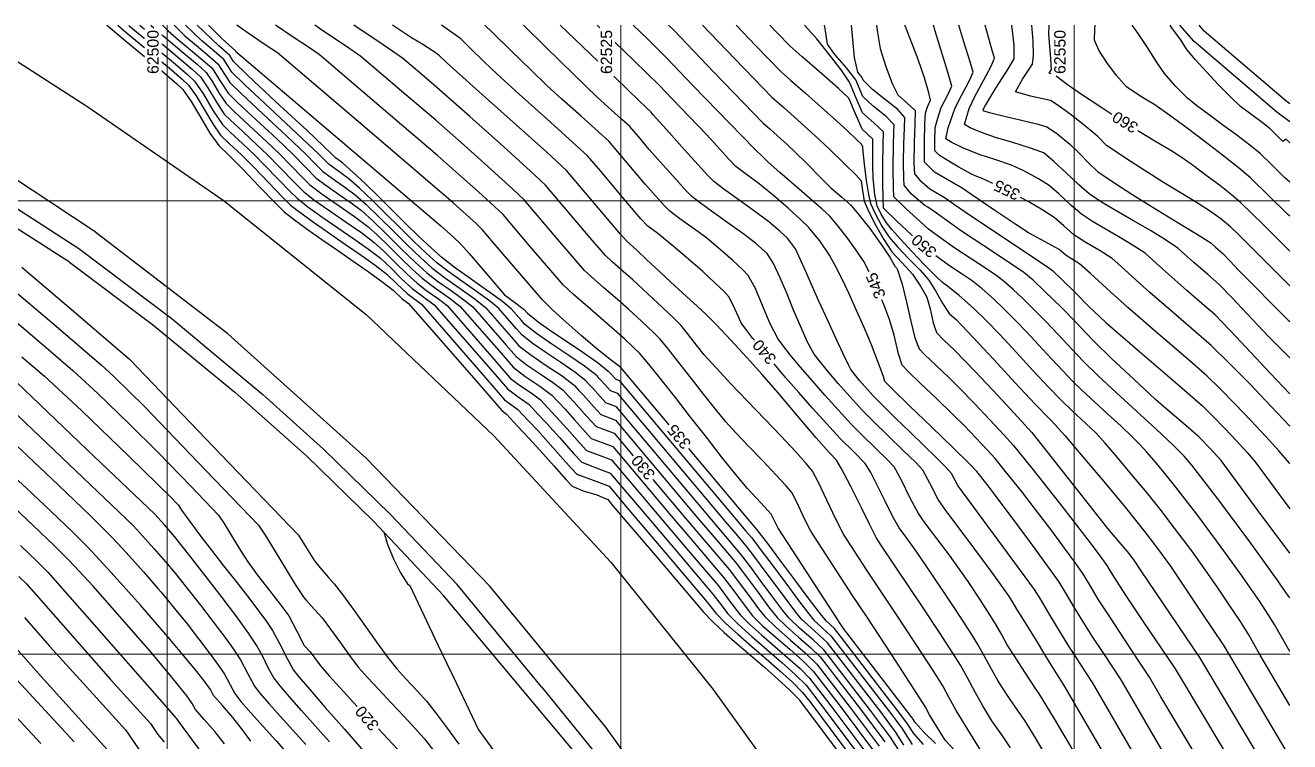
# Model space of a CAD drawing. Extents: x 62405 to 62842, y 108162 to 109685.
# Drawn here: x 62492.2 to 62561.9, y 109595.2 to 109634.7 of the extents above; entities that cross this region are included whole.
import ezdxf
from ezdxf.enums import TextEntityAlignment as Align

# ---------------------------------------------------------------- set-up
doc = ezdxf.new("R2010")
doc.units = 0
doc.header["$LTSCALE"] = 0.999976
doc.header["$MEASUREMENT"] = 0
for name, color, linetype in [('Bâti', 7, 'Continuous'), ('coordinate', 2, 'Continuous'), ('curve livello 1 m', 2, 'Continuous'), ('curve livello 1m', 2, 'Continuous'), ('curve livello 5 m', 7, 'Continuous'), ('curve livello 5m', 7, 'Continuous'), ('Strade', 7, 'Continuous')]:
    doc.layers.add(name, color=color, linetype=linetype)
doc.styles.add('ARIAL', font='arial.ttf')

msp = doc.modelspace()

# ---------------------------------------------------------------- linework, layer by layer
at = {"layer": 'Bâti', "linetype": 'Continuous'}
for p, q in [((62489.186, 109626.219), (62492.255, 109624.231)), ((62492.255, 109624.231), (62495.127, 109622.37)), ((62494.609, 109621.627), (62491.605, 109623.548)), ((62495.127, 109622.37), (62500.273, 109618.493)), ((62494.609, 109621.627), (62499.187, 109618.189)), ((62499.187, 109618.189), (62503.731, 109614.455)), ((62500.273, 109618.493), (62502.298, 109616.807)), ((62502.298, 109616.807), (62505.28, 109614.324)), ((62503.731, 109614.455), (62507.675, 109610.933)), ((62505.28, 109614.324), (62508.61, 109611.308)), ((62508.61, 109611.308), (62512.298, 109607.717)), ((62507.675, 109610.933), (62511.379, 109607.341)), ((62512.298, 109607.717), (62515.977, 109603.84)), ((62515.231, 109603.235), (62511.379, 109607.341)), ((62520.642, 109598.213), (62515.989, 109603.848)), ((62524.618, 109592.042), (62515.231, 109603.235)), ((62520.635, 109598.208), (62525.27, 109592.494))]:
    msp.add_line(p, q, dxfattribs=at)
at = {"layer": 'coordinate', "linetype": 'Continuous', "lineweight": 0}
for p, q in [((62500, 109634.678), (62500, 109487.501)), ((62525, 109634.678), (62525, 109487.501)), ((62550, 109634.678), (62550, 109487.501)), ((62418.386, 109625), (62561.886, 109625)), ((62446.133, 109600), (62561.886, 109600))]:
    msp.add_line(p, q, dxfattribs=at)
at = {"layer": 'curve livello 1 m'}
for p, q in [((62501.745, 109600.83), (62502.318, 109600.072)), ((62501.014, 109597.802), (62500.242, 109598.761))]:
    msp.add_line(p, q, dxfattribs=at)
at = {"layer": 'curve livello 1 m', "flags": 128}
for points in [[(62500.242, 109598.761), (62499.169, 109600.042), (62497.525, 109601.937), (62495.909, 109603.75), (62494.599, 109605.162), (62494.599, 109605.162), (62493.796, 109605.962), (62492.605, 109607.106), (62491.246, 109608.387)], [(62491.908, 109605.996), (62492.811, 109605.129), (62493.419, 109604.522), (62496.374, 109601.169), (62500.224, 109596.783), (62500.444, 109596.539), (62500.485, 109596.479), (62500.608, 109596.321), (62502.822, 109593.303)], [(62491.825, 109604.296), (62492.239, 109603.883), (62494.25, 109601.602), (62496.869, 109598.617), (62496.869, 109598.617), (62498.138, 109597.22), (62499.076, 109596.183), (62499.489, 109595.582), (62499.824, 109595.145)], [(62499.477, 109603.626), (62499.658, 109603.417), (62500.479, 109602.437), (62501.091, 109601.673), (62501.728, 109600.852), (62501.745, 109600.83)], [(62492.125, 109602.034), (62493.514, 109600.451), (62495.926, 109597.796), (62497.707, 109595.826), (62498.071, 109595.3), (62498.492, 109594.684)], [(62488.982, 109601.515), (62494.879, 109595.165)], [(62493.023, 109595.086), (62488.126, 109600.359)], [(62502.318, 109600.072), (62502.327, 109600.06), (62502.824, 109599.38), (62503.154, 109598.899), (62503.446, 109598.345), (62503.721, 109597.829), (62504.061, 109597.402), (62504.616, 109596.769), (62505.295, 109596.015), (62506.009, 109595.224), (62506.668, 109594.483)], [(62503.152, 109595.063), (62502.622, 109595.747), (62502.622, 109595.747), (62502.042, 109596.405), (62501.558, 109596.964), (62501.558, 109596.964), (62501.383, 109597.293), (62501.039, 109597.769), (62501.014, 109597.802)], [(62504.758, 109598.344), (62504.802, 109598.261), (62505.115, 109597.861), (62505.606, 109597.288), (62506.226, 109596.591), (62506.922, 109595.819), (62507.645, 109595.02)]]:
    msp.add_lwpolyline(points, dxfattribs=at)
at = {"layer": 'curve livello 1m', "flags": 128}
for points in [[(62496.673, 109634.678), (62496.737, 109634.624), (62497.572, 109633.929), (62498.432, 109633.218), (62498.74, 109632.964)], [(62497.276, 109634.678), (62497.724, 109634.3), (62498.588, 109633.583), (62498.74, 109633.458)], [(62497.877, 109634.678), (62497.901, 109634.656), (62498.727, 109633.963), (62498.74, 109633.952)], [(62498.489, 109634.678), (62498.74, 109634.459)], [(62499.1, 109634.678), (62499.118, 109634.66), (62499.259, 109634.538)], [(62499.697, 109634.158), (62499.861, 109634.016), (62500.803, 109633.236), (62501.661, 109632.521), (62502.15, 109632.077), (62502.499, 109631.563), (62502.888, 109630.903), (62503.251, 109630.36), (62503.691, 109629.929), (62504.534, 109629.143), (62505.479, 109628.265), (62506.226, 109627.556), (62506.799, 109626.972), (62507.457, 109626.291), (62507.863, 109625.884), (62508.536, 109625.372), (62509.425, 109624.756), (62510.332, 109624.129), (62511.058, 109623.584), (62511.586, 109623.109), (62512.211, 109622.5), (62512.872, 109621.844), (62513.505, 109621.227), (62514.047, 109620.736), (62514.733, 109620.223), (62515.551, 109619.645), (62516.138, 109619.195), (62518.404, 109616.596), (62519.072, 109615.82), (62519.719, 109615.335), (62520.535, 109614.789), (62521.205, 109614.291), (62521.567, 109613.893), (62521.937, 109613.508), (62522.461, 109612.923), (62523.061, 109612.245), (62523.38, 109611.897), (62523.979, 109611.674), (62524.569, 109611.452), (62527.675, 109607.754), (62529.174, 109605.993), (62530.695, 109604.206), (62531.237, 109603.492), (62531.856, 109602.655), (62532.267, 109602.127), (62532.828, 109601.575), (62533.546, 109600.939), (62534.318, 109600.273), (62535.042, 109599.632), (62535.614, 109599.072), (62537.1, 109597.144), (62538.942, 109594.684)], [(62500.378, 109634.678), (62500.977, 109634.099), (62501.607, 109633.56), (62502.348, 109632.947), (62502.797, 109632.549), (62503.122, 109632.044), (62503.457, 109631.519), (62504.077, 109630.912), (62505.265, 109629.804), (62506.596, 109628.567), (62507.649, 109627.568), (62508.161, 109627.042), (62508.567, 109626.629), (62509.104, 109626.23), (62509.79, 109625.758), (62510.362, 109625.338), (62510.972, 109624.794), (62511.689, 109624.104), (62512.462, 109623.339), (62513.238, 109622.57), (62513.966, 109621.869), (62514.594, 109621.305), (62515.284, 109620.779), (62516.152, 109620.164), (62516.981, 109619.574), (62517.554, 109619.123), (62518.971, 109617.498), (62519.389, 109617.013), (62520.045, 109616.505), (62520.901, 109615.926), (62521.766, 109615.342), (62522.45, 109614.818), (62522.693, 109614.551), (62522.942, 109614.292), (62523.503, 109613.662), (62523.911, 109613.211), (62524.709, 109612.912), (62529.225, 109607.535), (62530.258, 109606.322), (62531.306, 109605.09), (62531.877, 109604.344), (62532.572, 109603.407), (62533.212, 109602.547), (62533.619, 109602.031), (62534.139, 109601.528), (62534.806, 109600.946), (62535.476, 109600.363), (62536.005, 109599.853), (62538.218, 109596.981), (62539.568, 109595.178)], [(62540.423, 109594.557), (62539.882, 109595.425), (62539.882, 109595.425), (62538.777, 109596.9), (62536.201, 109600.244), (62535.606, 109600.802), (62534.881, 109601.43), (62534.295, 109601.982), (62534.295, 109601.982), (62533.945, 109602.419), (62533.396, 109603.152), (62532.754, 109604.021), (62532.124, 109604.867), (62531.612, 109605.531), (62531.612, 109605.531), (62530.8, 109606.486), (62530, 109607.426), (62524.779, 109613.642), (62524.176, 109613.868), (62523.868, 109614.209), (62523.444, 109614.684), (62523.444, 109614.684), (62523.256, 109614.88), (62523.073, 109615.081), (62522.466, 109615.556), (62521.698, 109616.085), (62520.88, 109616.629), (62520.126, 109617.15), (62519.547, 109617.61), (62519.547, 109617.61), (62519.254, 109617.949), (62518.262, 109619.087), (62517.768, 109619.484), (62517.054, 109619.999), (62516.247, 109620.567), (62515.476, 109621.119), (62514.867, 109621.59), (62514.867, 109621.59), (62514.258, 109622.132), (62513.559, 109622.799), (62512.806, 109623.54), (62512.038, 109624.303), (62511.292, 109625.038), (62510.604, 109625.692), (62510.013, 109626.214), (62510.013, 109626.214), (62509.455, 109626.616), (62508.92, 109627.002), (62508.92, 109627.002), (62508.36, 109627.574), (62507.155, 109628.718), (62505.63, 109630.135), (62504.27, 109631.403), (62503.56, 109632.099), (62503.56, 109632.099), (62503.12, 109632.785), (62502.581, 109633.248), (62501.907, 109633.818), (62501.017, 109634.678)], [(62540.616, 109594.997), (62540.195, 109595.672), (62540.195, 109595.672), (62539.336, 109596.818), (62536.396, 109600.634), (62535.68, 109601.287), (62534.972, 109601.934), (62534.972, 109601.934), (62534.659, 109602.321), (62534.174, 109602.961), (62533.589, 109603.752), (62532.971, 109604.587), (62532.391, 109605.362), (62531.918, 109605.973), (62531.918, 109605.973), (62531.342, 109606.65), (62530.775, 109607.316), (62524.848, 109614.372), (62524.441, 109614.525), (62523.946, 109615.076), (62523.82, 109615.208), (62523.696, 109615.345), (62523.009, 109615.882), (62522.139, 109616.481), (62521.214, 109617.097), (62520.36, 109617.686), (62519.705, 109618.206), (62519.705, 109618.206), (62519.537, 109618.4), (62518.97, 109619.051), (62518.412, 109619.499), (62517.607, 109620.08), (62516.697, 109620.72), (62515.827, 109621.343), (62515.14, 109621.874), (62515.14, 109621.874), (62514.546, 109622.4), (62513.869, 109623.04), (62513.138, 109623.755), (62512.382, 109624.505), (62511.628, 109625.253), (62510.905, 109625.959), (62510.242, 109626.585), (62509.665, 109627.091), (62509.665, 109627.091), (62509.272, 109627.374), (62509.071, 109627.58), (62507.713, 109628.869), (62505.995, 109630.466), (62504.463, 109631.894), (62503.663, 109632.678), (62503.663, 109632.678), (62503.443, 109633.021), (62502.837, 109633.537), (62501.656, 109634.678)], [(62502.274, 109634.678), (62503.029, 109633.94), (62503.763, 109633.261), (62503.767, 109633.258), (62503.768, 109633.257), (62509.911, 109628.026), (62515.093, 109623.612), (62515.781, 109623), (62516.195, 109622.619), (62516.639, 109622.096), (62518.602, 109619.808), (62519.138, 109619.413), (62519.678, 109619.015), (62519.821, 109618.852), (62519.863, 109618.803), (62520.454, 109618.326), (62521.214, 109617.789), (62522.063, 109617.221), (62522.918, 109616.649), (62523.697, 109616.102), (62524.318, 109615.608), (62524.383, 109615.537), (62524.449, 109615.469), (62524.706, 109615.181), (62524.918, 109615.102), (62531.55, 109607.206), (62531.884, 109606.814), (62532.223, 109606.415), (62532.754, 109605.73), (62533.404, 109604.861), (62534.097, 109603.924), (62534.754, 109603.038), (62535.297, 109602.319), (62535.648, 109601.886), (62536.117, 109601.457), (62536.592, 109601.025), (62539.896, 109596.737), (62540.508, 109595.919), (62540.809, 109595.437), (62541.064, 109595.034)], [(62542.352, 109595.076), (62541.731, 109595.691), (62541.245, 109596.238), (62541.245, 109596.238), (62541.135, 109596.413), (62541.014, 109596.574), (62537.277, 109601.424), (62537.033, 109601.8), (62537.004, 109601.843), (62533.68, 109606.953), (62533.306, 109607.722), (62532.723, 109608.353), (62531.989, 109609.136), (62531.989, 109609.136), (62531.333, 109609.924), (62530.563, 109610.888), (62529.723, 109611.961), (62528.859, 109613.075), (62528.014, 109614.163), (62527.232, 109615.157), (62526.558, 109615.991), (62526.036, 109616.598), (62526.036, 109616.598), (62525.716, 109616.909), (62525.204, 109617.387), (62525.204, 109617.387), (62524.375, 109618.124), (62523.333, 109619.032), (62522.387, 109619.859), (62521.841, 109620.355), (62521.841, 109620.355), (62519.98, 109622.524), (62518.522, 109624.237), (62518.042, 109624.691), (62517.166, 109625.488), (62516.066, 109626.474), (62514.909, 109627.496), (62511.918, 109630.043), (62508.373, 109633.062), (62507.841, 109633.429), (62506.941, 109634.028), (62505.964, 109634.678)], [(62543.411, 109594.706), (62542.899, 109595.26), (62542.899, 109595.26), (62542.555, 109595.791), (62542.032, 109596.66), (62542.032, 109596.66), (62541.783, 109597.115), (62541.13, 109598.147), (62539.948, 109599.97), (62538.593, 109602.037), (62538.593, 109602.037), (62537.785, 109603.241), (62535.48, 109606.784), (62535.125, 109607.501), (62534.735, 109608.347), (62534.443, 109608.911), (62534.443, 109608.911), (62534.125, 109609.289), (62533.553, 109609.902), (62532.832, 109610.657), (62532.063, 109611.459), (62531.351, 109612.212), (62530.8, 109612.822), (62530.8, 109612.822), (62530.25, 109613.488), (62529.594, 109614.32), (62528.894, 109615.221), (62528.215, 109616.094), (62527.62, 109616.842), (62527.174, 109617.367), (62527.174, 109617.367), (62526.805, 109617.732), (62526.16, 109618.344), (62525.433, 109619.018), (62525.433, 109619.018), (62524.833, 109619.551), (62524.079, 109620.209), (62523.393, 109620.808), (62522.999, 109621.167), (62522.999, 109621.167), (62521.651, 109622.737), (62519.686, 109625.046), (62519.038, 109625.658), (62517.859, 109626.732), (62516.376, 109628.06), (62514.816, 109629.438), (62514.816, 109629.438), (62512.922, 109631.051), (62510.676, 109632.964), (62509.878, 109633.515), (62508.528, 109634.414), (62508.13, 109634.678)], [(62544.907, 109594.596), (62544.131, 109595.847), (62543.495, 109596.907), (62543.495, 109596.907), (62543.115, 109597.603), (62542.755, 109598.258), (62542.755, 109598.258), (62542.222, 109599.1), (62541.258, 109600.587), (62540.153, 109602.274), (62540.153, 109602.274), (62538.565, 109604.638), (62537.279, 109606.615), (62536.857, 109607.45), (62536.372, 109608.498), (62535.915, 109609.476), (62535.58, 109610.101), (62535.58, 109610.101), (62535.235, 109610.522), (62534.632, 109611.183), (62533.844, 109612.018), (62532.94, 109612.962), (62531.994, 109613.948), (62531.075, 109614.912), (62530.258, 109615.787), (62529.611, 109616.508), (62529.611, 109616.508), (62529.179, 109617.045), (62528.685, 109617.68), (62528.313, 109618.136), (62528.313, 109618.136), (62527.942, 109618.507), (62527.295, 109619.128), (62526.493, 109619.881), (62525.662, 109620.649), (62525.662, 109620.649), (62525.139, 109621.112), (62524.528, 109621.644), (62524.156, 109621.979), (62524.156, 109621.979), (62523.322, 109622.951), (62520.849, 109625.855), (62520.035, 109626.626), (62518.552, 109627.976), (62516.685, 109629.647), (62514.724, 109631.379), (62514.724, 109631.379), (62513.925, 109632.06), (62512.978, 109632.866), (62511.915, 109633.6), (62510.297, 109634.678)], [(62546.501, 109594.841), (62546.006, 109595.557), (62545.467, 109596.333), (62545.467, 109596.333), (62544.958, 109597.154), (62544.557, 109597.879), (62544.098, 109598.736), (62543.728, 109599.401), (62543.728, 109599.401), (62543.315, 109600.053), (62542.569, 109601.205), (62541.712, 109602.511), (62541.712, 109602.511), (62539.345, 109606.036), (62539.078, 109606.446), (62538.725, 109607.168), (62538.281, 109608.082), (62538.281, 109608.082), (62537.669, 109609.279), (62537.159, 109610.252), (62536.905, 109610.71), (62536.905, 109610.71), (62536.493, 109611.118), (62535.773, 109611.941), (62534.757, 109613.14), (62533.688, 109614.405), (62532.806, 109615.424), (62532.806, 109615.424), (62531.971, 109616.346), (62531.081, 109617.309), (62530.282, 109618.159), (62529.717, 109618.739), (62529.717, 109618.739), (62529.222, 109619.191), (62528.424, 109619.907), (62527.74, 109620.528), (62527.74, 109620.528), (62527.136, 109621.099), (62526.432, 109621.771), (62525.892, 109622.28), (62525.892, 109622.28), (62525.313, 109622.791), (62524.992, 109623.165), (62522.013, 109626.664), (62520.923, 109627.676), (62519.064, 109629.336), (62517.027, 109631.15), (62515.405, 109632.624), (62515.405, 109632.624), (62514.981, 109633.035), (62514.663, 109633.259), (62514.085, 109633.612), (62513.465, 109633.989), (62513.465, 109633.989), (62512.424, 109634.678)], [(62549.98, 109594.645), (62548.918, 109596.449), (62548.061, 109597.848), (62548.061, 109597.848), (62547.912, 109598.062), (62547.279, 109599.016), (62546.686, 109599.927), (62546.311, 109600.521), (62546.311, 109600.521), (62545.993, 109601.102), (62545.672, 109601.687), (62545.672, 109601.687), (62545.356, 109602.182), (62544.832, 109602.984), (62544.832, 109602.984), (62544.153, 109604.003), (62543.671, 109604.713), (62543.671, 109604.713), (62543.122, 109605.464), (62542.429, 109606.388), (62541.795, 109607.235), (62541.425, 109607.754), (62541.425, 109607.754), (62540.967, 109608.612), (62540.466, 109609.631), (62540.072, 109610.339), (62540.072, 109610.339), (62539.695, 109610.738), (62539.025, 109611.388), (62538.288, 109612.099), (62537.709, 109612.683), (62537.709, 109612.683), (62536.99, 109613.468), (62536.259, 109614.285), (62535.551, 109615.093), (62534.901, 109615.851), (62534.346, 109616.518), (62533.92, 109617.052), (62533.659, 109617.412), (62533.659, 109617.412), (62533.249, 109618.211), (62532.824, 109619.222), (62532.411, 109620.197), (62532.034, 109620.891), (62532.034, 109620.891), (62531.736, 109621.202), (62531.184, 109621.71), (62530.483, 109622.32), (62529.742, 109622.936), (62529.742, 109622.936), (62529.063, 109623.438), (62528.258, 109624.007), (62527.704, 109624.427), (62527.704, 109624.427), (62527.438, 109624.708), (62526.934, 109625.263), (62526.346, 109625.926), (62526.346, 109625.926), (62525.645, 109626.749), (62524.838, 109627.707), (62524.341, 109628.282), (62524.341, 109628.282), (62523.777, 109628.805), (62522.816, 109629.663), (62521.764, 109630.6), (62520.926, 109631.362), (62520.926, 109631.362), (62520.04, 109632.215), (62518.946, 109633.291), (62517.955, 109634.264), (62517.515, 109634.678)], [(62552.329, 109593.342), (62549.458, 109598.285), (62549.177, 109598.715), (62548.876, 109599.175), (62548.876, 109599.175), (62548.437, 109599.898), (62547.921, 109600.765), (62547.475, 109601.5), (62547.475, 109601.5), (62547.133, 109602.023), (62546.837, 109602.479), (62546.837, 109602.479), (62546.645, 109602.83), (62546.392, 109603.221), (62546.042, 109603.742), (62545.379, 109604.653), (62544.529, 109605.789), (62543.657, 109606.95), (62542.927, 109607.931), (62542.504, 109608.532), (62542.504, 109608.532), (62542.057, 109609.396), (62541.655, 109610.153), (62541.655, 109610.153), (62541.272, 109610.568), (62540.584, 109611.243), (62539.753, 109612.042), (62538.943, 109612.829), (62538.316, 109613.466), (62538.316, 109613.466), (62537.656, 109614.19), (62536.998, 109614.935), (62536.406, 109615.626), (62535.943, 109616.19), (62535.673, 109616.553), (62535.673, 109616.553), (62535.305, 109617.216), (62534.924, 109618.044), (62534.537, 109618.963), (62534.152, 109619.902), (62533.777, 109620.785), (62533.418, 109621.54), (62533.085, 109622.094), (62533.085, 109622.094), (62532.436, 109622.673), (62531.795, 109623.159), (62530.982, 109623.739), (62530.138, 109624.334), (62529.404, 109624.863), (62528.918, 109625.247), (62528.918, 109625.247), (62528.62, 109625.555), (62528.057, 109626.171), (62527.338, 109626.972), (62526.572, 109627.836), (62526.572, 109627.836), (62525.977, 109628.538), (62525.504, 109629.091), (62525.049, 109629.508), (62524.315, 109630.162), (62523.686, 109630.731), (62523.686, 109630.731), (62522.411, 109631.96), (62520.835, 109633.51), (62519.645, 109634.678)], [(62523.74, 109632.702), (62521.673, 109634.678)], [(62523.854, 109634.545), (62523.713, 109634.678)], [(62527.646, 109634.678), (62527.925, 109634.403), (62530.143, 109632.094), (62532.864, 109629.278), (62533.217, 109628.967), (62533.653, 109628.585), (62534.186, 109628.099), (62534.622, 109627.691), (62535.27, 109627.049), (62536.02, 109626.29), (62536.593, 109625.724), (62537.195, 109625.198), (62537.685, 109624.764), (62538.149, 109624.216), (62538.73, 109623.465), (62539.326, 109622.645), (62539.837, 109621.893), (62540.111, 109621.395), (62540.2, 109621.299), (62540.261, 109621.198), (62540.521, 109620.408), (62540.764, 109619.407), (62540.996, 109618.365), (62541.227, 109617.452), (62541.464, 109616.836), (62541.76, 109616.532), (62542.391, 109615.925), (62543.112, 109615.235), (62543.677, 109614.68), (62544.491, 109613.838), (62545.352, 109612.929), (62546.12, 109612.101), (62546.656, 109611.503), (62547.674, 109610.26), (62549.195, 109608.339), (62550.761, 109606.318), (62551.388, 109605.485), (62551.812, 109604.896), (62552.178, 109604.289), (62552.875, 109603.212), (62553.824, 109601.773), (62554.794, 109600.345), (62555.575, 109599.19), (62557.346, 109596.212), (62559.913, 109591.923)], [(62529.519, 109634.678), (62531.301, 109632.822), (62533.355, 109630.696), (62533.99, 109630.137), (62534.772, 109629.451), (62535.729, 109628.578), (62536.513, 109627.846), (62537.331, 109627.052), (62537.977, 109626.407), (62538.258, 109626.105), (62538.342, 109625.577), (62538.425, 109624.984), (62538.675, 109624.394), (62539.061, 109623.644), (62539.513, 109622.867), (62539.958, 109622.192), (62540.515, 109621.587), (62541.095, 109620.962), (62541.535, 109620.301), (62541.873, 109619.682), (62542.062, 109619.036), (62542.236, 109618.269), (62542.41, 109617.732), (62542.825, 109617.325), (62543.399, 109616.769), (62544.564, 109615.564), (62545.797, 109614.262), (62546.897, 109613.076), (62547.664, 109612.22), (62548.772, 109610.839), (62550.417, 109608.739), (62551.843, 109606.943), (62552.465, 109606.206), (62553.015, 109605.551), (62553.322, 109605.14), (62553.68, 109604.602), (62556.917, 109599.826), (62561.114, 109592.77)], [(62531.376, 109634.678), (62532.459, 109633.55), (62533.846, 109632.114), (62534.363, 109631.655), (62535.186, 109630.939), (62535.891, 109630.318), (62536.731, 109629.557), (62537.479, 109628.872), (62538.025, 109628.365), (62538.256, 109628.138), (62538.296, 109628.044), (62538.329, 109628.015), (62538.328, 109627.995), (62538.329, 109627.897), (62538.416, 109627.013), (62538.535, 109626.117), (62538.664, 109625.349), (62538.782, 109624.853), (62539.027, 109624.3), (62539.406, 109623.609), (62539.806, 109622.989), (62540.259, 109622.46), (62540.876, 109621.827), (62541.504, 109621.184), (62541.991, 109620.626), (62542.363, 109620.03), (62542.767, 109619.313), (62543.103, 109618.793), (62543.384, 109618.555), (62543.493, 109618.448), (62544.433, 109617.464), (62545.568, 109616.244), (62546.75, 109614.968), (62547.828, 109613.812), (62548.652, 109612.956), (62548.745, 109612.868), (62549.479, 109612.056), (62550.483, 109610.893), (62551.633, 109609.528), (62552.807, 109608.105), (62553.882, 109606.771), (62554.326, 109606.194), (62554.854, 109605.487), (62555.305, 109604.863), (62556.966, 109602.37), (62558.259, 109600.462), (62559.935, 109597.644), (62561.886, 109594.314)], [(62561.886, 109597.182), (62560.257, 109599.956), (62559.906, 109600.581), (62559.627, 109601.075), (62559.627, 109601.075), (62559.168, 109601.798), (62558.551, 109602.734), (62557.889, 109603.718), (62557.288, 109604.586), (62557.288, 109604.586), (62556.482, 109605.7), (62555.542, 109606.961), (62554.749, 109607.991), (62554.749, 109607.991), (62554.004, 109608.915), (62553.19, 109609.902), (62552.392, 109610.848), (62551.697, 109611.654), (62551.188, 109612.217), (62551.188, 109612.217), (62550.653, 109612.73), (62549.901, 109613.423), (62549.266, 109614.026), (62549.266, 109614.026), (62548.608, 109614.709), (62547.749, 109615.63), (62546.806, 109616.648), (62545.9, 109617.621), (62545.151, 109618.406), (62545.151, 109618.406), (62544.471, 109619.072), (62543.656, 109619.783), (62542.951, 109620.359), (62542.951, 109620.359), (62542.815, 109620.45), (62542.731, 109620.509), (62542.423, 109620.791), (62541.749, 109621.475), (62541.069, 109622.188), (62540.449, 109622.859), (62539.955, 109623.416), (62539.654, 109623.786), (62539.654, 109623.786), (62539.353, 109624.273), (62539.14, 109624.722), (62539.14, 109624.722), (62539.016, 109625.356), (62538.912, 109626.25), (62538.912, 109626.25), (62538.895, 109626.971), (62538.898, 109628.037), (62538.898, 109628.037), (62538.911, 109628.408), (62538.315, 109628.948), (62537.951, 109629.799), (62537.586, 109630.653), (62537.586, 109630.653), (62537.01, 109631.184), (62536.088, 109631.996), (62535.013, 109632.933), (62534.337, 109633.533), (62534.337, 109633.533), (62533.617, 109634.278), (62533.233, 109634.678)], [(62561.886, 109603.104), (62561.68, 109603.413), (62561.255, 109604.032), (62561.255, 109604.032), (62559.74, 109606.125), (62557.972, 109608.495), (62556.482, 109610.43), (62556.482, 109610.43), (62556.074, 109610.915), (62555.436, 109611.546), (62554.52, 109612.406), (62553.447, 109613.395), (62552.338, 109614.417), (62551.313, 109615.373), (62550.492, 109616.165), (62550.492, 109616.165), (62549.894, 109616.795), (62549.128, 109617.622), (62548.467, 109618.322), (62548.467, 109618.322), (62547.822, 109618.969), (62547.147, 109619.629), (62546.645, 109620.105), (62546.645, 109620.105), (62546.196, 109620.498), (62545.806, 109620.816), (62545.806, 109620.816), (62545.223, 109621.21), (62544.26, 109621.846), (62543.431, 109622.399), (62543.431, 109622.399), (62542.523, 109623.032), (62541.974, 109623.429), (62541.974, 109623.429), (62541.503, 109623.851), (62540.758, 109624.543), (62540.758, 109624.543), (62540.06, 109625.22), (62540.036, 109625.699), (62540.028, 109626.774), (62540.037, 109628.123), (62540.037, 109628.123), (62540.062, 109628.749), (62540.077, 109629.194), (62540.077, 109629.194), (62539.636, 109629.658), (62538.918, 109630.218), (62538.353, 109630.754), (62538.353, 109630.754), (62537.961, 109631.672), (62537.453, 109632.335), (62536.815, 109633.073), (62536.406, 109633.641), (62536.406, 109633.641), (62536.272, 109634.506), (62536.245, 109634.678)], [(62561.886, 109605.567), (62560.145, 109607.902), (62558.104, 109610.69), (62557.528, 109611.326), (62556.874, 109611.991), (62556.874, 109611.991), (62556.442, 109612.374), (62555.776, 109612.944), (62555.063, 109613.552), (62554.491, 109614.051), (62554.491, 109614.051), (62553.304, 109615.141), (62552.05, 109616.32), (62551.106, 109617.235), (62551.106, 109617.235), (62550.633, 109617.738), (62550.125, 109618.28), (62550.125, 109618.28), (62549.278, 109619.13), (62548.392, 109619.997), (62547.733, 109620.621), (62547.733, 109620.621), (62547.233, 109621.044), (62546.376, 109621.624), (62544.958, 109622.559), (62543.74, 109623.373), (62543.74, 109623.373), (62543.122, 109623.809), (62542.407, 109624.32), (62541.941, 109624.645), (62541.941, 109624.645), (62541.766, 109624.748), (62541.039, 109625.376), (62540.626, 109625.855), (62540.626, 109625.855), (62540.606, 109626.237), (62540.599, 109627.092), (62540.607, 109628.166), (62540.607, 109628.166), (62540.64, 109628.997), (62540.659, 109629.586), (62540.659, 109629.586), (62540.277, 109630.031), (62539.608, 109630.569), (62538.893, 109631.133), (62538.372, 109631.657), (62538.372, 109631.657), (62538.313, 109631.796), (62538.078, 109632.093), (62537.884, 109632.901), (62537.798, 109633.899), (62537.729, 109634.678)], [(62539.111, 109634.678), (62539.158, 109634.284), (62539.306, 109633.393), (62539.614, 109632.405), (62539.977, 109631.461), (62540.286, 109630.845), (62540.799, 109630.393), (62541.242, 109629.979), (62541.218, 109629.245), (62541.177, 109628.209), (62541.172, 109627.06), (62541.191, 109626.49), (62541.498, 109626.134), (62542.039, 109625.667), (62542.884, 109625.171), (62543.411, 109624.8), (62544.048, 109624.348), (62545.657, 109623.273), (62547.529, 109622.038), (62548.661, 109621.272), (62548.82, 109621.137), (62549.336, 109620.643), (62550.049, 109619.937), (62550.795, 109619.198), (62551.411, 109618.602), (62551.756, 109618.291), (62553.63, 109616.668), (62555.81, 109614.798), (62557.099, 109613.672), (62557.667, 109613.112), (62558.309, 109612.453), (62558.956, 109611.768), (62559.54, 109611.131), (62559.99, 109610.613), (62561.886, 109608.023)], [(62561.886, 109610.523), (62561.876, 109610.537), (62561.303, 109611.199), (62560.571, 109612.007), (62559.745, 109612.893), (62558.886, 109613.79), (62558.058, 109614.632), (62557.324, 109615.352), (62557.324, 109615.352), (62556.272, 109616.271), (62554.493, 109617.797), (62552.963, 109619.122), (62552.963, 109619.122), (62552.004, 109619.987), (62550.901, 109620.99), (62550.292, 109621.532), (62550.292, 109621.532), (62549.555, 109621.984), (62549.18, 109622.319), (62548.407, 109622.741), (62547.493, 109623.231), (62547.493, 109623.231), (62546.782, 109623.689), (62545.621, 109624.463), (62544.357, 109625.322), (62544.357, 109625.322), (62543.827, 109625.697), (62543, 109626.178), (62542.311, 109626.586), (62542.311, 109626.586), (62541.756, 109627.126), (62541.744, 109627.499), (62541.747, 109628.252), (62541.747, 109628.252), (62541.772, 109629.255), (62541.805, 109629.838), (62541.805, 109629.838), (62541.909, 109630.181), (62542.09, 109630.545), (62541.995, 109630.946), (62541.743, 109631.775), (62541.409, 109632.785), (62541.409, 109632.785), (62541.079, 109633.65), (62540.68, 109634.65), (62540.67, 109634.678)], [(62561.886, 109614.363), (62560.817, 109615.492), (62558.941, 109617.494), (62557.775, 109618.712), (62557.775, 109618.712), (62557.197, 109619.218), (62556.22, 109620.056), (62555.379, 109620.783), (62555.379, 109620.783), (62554.537, 109621.545), (62553.911, 109622.108), (62553.911, 109622.108), (62553.312, 109622.507), (62552.562, 109622.951), (62551.761, 109623.41), (62551.009, 109623.855), (62550.405, 109624.257), (62550.405, 109624.257), (62549.823, 109624.764), (62549.166, 109625.386), (62548.62, 109625.854), (62548.62, 109625.854), (62548.031, 109626.219), (62547.265, 109626.633), (62546.553, 109626.972), (62546.553, 109626.972), (62545.69, 109627.252), (62544.766, 109627.548), (62544.766, 109627.548), (62543.908, 109627.907), (62543.228, 109628.227), (62542.931, 109628.412), (62542.931, 109628.412), (62543.06, 109629.017), (62543.446, 109630.119), (62543.446, 109630.119), (62543.789, 109630.814), (62544.215, 109631.606), (62544.434, 109632.097), (62544.434, 109632.097), (62544.27, 109632.657), (62543.925, 109633.77), (62543.648, 109634.678)], [(62561.886, 109616.339), (62560.754, 109617.48), (62560.754, 109617.48), (62559.794, 109618.493), (62558.688, 109619.674), (62558, 109620.393), (62558, 109620.393), (62557.381, 109620.93), (62556.587, 109621.614), (62556.587, 109621.614), (62556.09, 109622.064), (62555.721, 109622.395), (62555.721, 109622.395), (62555.043, 109622.854), (62554.203, 109623.361), (62553.281, 109623.892), (62552.358, 109624.423), (62551.514, 109624.932), (62550.83, 109625.393), (62550.83, 109625.393), (62550.241, 109625.894), (62549.557, 109626.538), (62548.886, 109627.167), (62548.34, 109627.622), (62548.34, 109627.622), (62548.215, 109627.689), (62547.532, 109627.93), (62546.613, 109628.21), (62545.665, 109628.496), (62544.897, 109628.759), (62544.897, 109628.759), (62544.26, 109629.033), (62543.949, 109629.205), (62543.949, 109629.205), (62544.215, 109630.087), (62544.55, 109630.788), (62545.009, 109631.643), (62545.418, 109632.416), (62545.605, 109632.874), (62545.605, 109632.874), (62545.455, 109633.367), (62545.096, 109634.678)], [(62546.544, 109634.678), (62546.674, 109633.577), (62546.673, 109632.828), (62546.326, 109632.233), (62545.663, 109631.203), (62545.106, 109630.301), (62544.984, 109630.056), (62544.967, 109629.999), (62545.028, 109629.97), (62545.262, 109629.895), (62546.077, 109629.686), (62547.102, 109629.443), (62548.016, 109629.223), (62548.5, 109629.085), (62549.025, 109628.722), (62549.763, 109628.124), (62549.763, 109628.124), (62550.264, 109627.637), (62550.834, 109627.051), (62551.282, 109626.623), (62551.619, 109626.39), (62552.299, 109625.943), (62553.187, 109625.368), (62554.15, 109624.755), (62555.353, 109624.017), (62556.749, 109623.171), (62557.531, 109622.683), (62557.795, 109622.445), (62558.225, 109622.073), (62558.598, 109621.68), (62559.064, 109621.186), (62561.809, 109618.42), (62561.886, 109618.344)], [(62561.886, 109620.318), (62559.08, 109623.128), (62558.63, 109623.567), (62558.082, 109624.004), (62557.472, 109624.449), (62557.472, 109624.449), (62556.837, 109624.845), (62555.806, 109625.473), (62554.919, 109626.019), (62554.919, 109626.019), (62553.865, 109626.691), (62552.895, 109627.318), (62552.155, 109627.805), (62551.793, 109628.055), (62551.793, 109628.055), (62551.303, 109628.539), (62550.546, 109629.172), (62549.777, 109629.777), (62549.117, 109630.26), (62548.69, 109630.528), (62548.69, 109630.528), (62547.586, 109630.775), (62546.763, 109631.01), (62546.763, 109631.01), (62547.155, 109631.703), (62547.71, 109632.537), (62547.71, 109632.537), (62547.754, 109633.023), (62547.739, 109633.797), (62547.677, 109634.678)], [(62561.886, 109624.147), (62561.771, 109624.262), (62559.718, 109626.266), (62559.039, 109626.831), (62558.182, 109627.512), (62557.221, 109628.254), (62556.228, 109629.001), (62555.277, 109629.697), (62554.442, 109630.286), (62554.442, 109630.286), (62553.777, 109630.694), (62553.185, 109631.079), (62552.882, 109631.287), (62552.882, 109631.287), (62552.329, 109631.905), (62551.796, 109632.621), (62551.367, 109633.314), (62551.124, 109633.863), (62551.124, 109633.863), (62551.149, 109634.472), (62551.161, 109634.678)], [(62561.886, 109626.021), (62561.599, 109626.279), (62560.891, 109627.003), (62560.262, 109627.615), (62560.262, 109627.615), (62559.69, 109628.077), (62558.978, 109628.611), (62558.203, 109629.178), (62557.441, 109629.737), (62556.767, 109630.246), (62556.257, 109630.666), (62556.257, 109630.666), (62555.589, 109631.33), (62554.984, 109632.014), (62554.984, 109632.014), (62554.623, 109632.551), (62554.043, 109633.449), (62553.536, 109634.219), (62553.536, 109634.219), (62553.206, 109634.678)], [(62561.886, 109628.202), (62561.69, 109628.392), (62561.509, 109628.278), (62560.806, 109628.964), (62560.285, 109629.368), (62559.662, 109629.824), (62559.182, 109630.201), (62559.182, 109630.201), (62558.613, 109630.739), (62557.96, 109631.398), (62557.295, 109632.103), (62556.688, 109632.777), (62556.212, 109633.345), (62556.212, 109633.345), (62555.856, 109633.887), (62555.395, 109634.535), (62555.291, 109634.678)], [(62499.697, 109633.655), (62499.751, 109633.61), (62500.653, 109632.865), (62501.403, 109632.234), (62501.827, 109631.841), (62502.246, 109631.225), (62502.713, 109630.432), (62503.148, 109629.781), (62503.498, 109629.438), (62504.169, 109628.813), (62504.921, 109628.114), (62505.515, 109627.55), (62506.213, 109626.838), (62507.015, 109626.007), (62507.51, 109625.512), (62508.138, 109625.026), (62508.965, 109624.445), (62509.869, 109623.826), (62510.724, 109623.227), (62511.406, 109622.708), (62511.943, 109622.218), (62512.581, 109621.589), (62513.224, 109620.956), (62513.774, 109620.452), (62514.317, 109620.045), (62514.965, 109619.588), (62515.43, 109619.231), (62518.121, 109616.145), (62518.914, 109615.224), (62519.42, 109614.844), (62520.058, 109614.417), (62520.582, 109614.028), (62521.003, 109613.564), (62521.434, 109613.116), (62522.045, 109612.435), (62522.743, 109611.646), (62523.115, 109611.24), (62523.812, 109610.98), (62524.499, 109610.722), (62526.9, 109607.864), (62528.631, 109605.829), (62530.389, 109603.764), (62531.046, 109602.89), (62531.59, 109602.175), (62532.109, 109601.657), (62532.767, 109601.065), (62533.495, 109600.436), (62534.225, 109599.804), (62534.889, 109599.207), (62535.419, 109598.681), (62536.541, 109597.225), (62538.628, 109594.437)], [(62554.902, 109594.598), (62552.586, 109598.585), (62552.164, 109599.242), (62551.593, 109600.106), (62551.003, 109600.997), (62550.527, 109601.732), (62550.527, 109601.732), (62550.06, 109602.505), (62549.522, 109603.409), (62549.151, 109604.015), (62549.151, 109604.015), (62548.541, 109604.88), (62547.555, 109606.226), (62546.38, 109607.803), (62545.201, 109609.359), (62545.201, 109609.359), (62544.639, 109610.068), (62544.232, 109610.503), (62543.322, 109611.4), (62542.137, 109612.539), (62540.941, 109613.684), (62539.998, 109614.598), (62539.572, 109615.045), (62539.572, 109615.045), (62539.498, 109615.314), (62539.187, 109616.145), (62538.824, 109617.056), (62538.426, 109618.008), (62538.01, 109618.961), (62537.594, 109619.876), (62537.195, 109620.714), (62536.832, 109621.436), (62536.52, 109622.003), (62536.52, 109622.003), (62535.982, 109622.786), (62535.363, 109623.546), (62535.363, 109623.546), (62534.92, 109623.978), (62534.234, 109624.595), (62533.433, 109625.285), (62532.644, 109625.936), (62532.644, 109625.936), (62531.945, 109626.444), (62531.344, 109626.887), (62531.344, 109626.887), (62530.964, 109627.299), (62530.308, 109628.032), (62529.736, 109628.663), (62529.736, 109628.663), (62527.827, 109630.639), (62527.159, 109631.334), (62525.729, 109632.742), (62524.697, 109633.737)], [(62499.697, 109633.161), (62500.456, 109632.532), (62501.124, 109631.963), (62501.504, 109631.605), (62501.504, 109631.605), (62501.992, 109630.886), (62502.537, 109629.961), (62503.045, 109629.201), (62503.454, 109628.807), (62504.181, 109628.132), (62504.804, 109627.543), (62505.391, 109626.948), (62506.116, 109626.198), (62506.773, 109625.519), (62507.158, 109625.139), (62507.755, 109624.672), (62508.532, 109624.118), (62509.405, 109623.517), (62510.29, 109622.909), (62511.101, 109622.333), (62511.755, 109621.831), (62512.302, 109621.322), (62512.941, 109620.689), (62513.501, 109620.167), (62514.143, 109619.696), (62514.722, 109619.267), (62517.838, 109615.694), (62518.756, 109614.627), (62519.351, 109614.2), (62519.96, 109613.764), (62520.44, 109613.235), (62520.932, 109612.724), (62521.628, 109611.947), (62522.425, 109611.046), (62522.85, 109610.584), (62523.645, 109610.287), (62524.43, 109609.991), (62526.125, 109607.974), (62528.089, 109605.665), (62530.083, 109603.322), (62530.538, 109602.717), (62530.914, 109602.223), (62531.498, 109601.64), (62532.238, 109600.974), (62533.058, 109600.265), (62533.879, 109599.555), (62534.627, 109598.883), (62535.223, 109598.29), (62535.982, 109597.306), (62538.315, 109594.19)], [(62499.697, 109632.665), (62500.227, 109632.224), (62500.831, 109631.703), (62501.18, 109631.368), (62501.589, 109630.791), (62502.049, 109630.021), (62502.515, 109629.239), (62502.943, 109628.622), (62503.439, 109628.151), (62504.093, 109627.537), (62504.769, 109626.852), (62505.604, 109625.987), (62506.362, 109625.205), (62506.805, 109624.767), (62507.38, 109624.312), (62508.118, 109623.779), (62508.957, 109623.197), (62509.837, 109622.595), (62510.695, 109622.001), (62511.471, 109621.444), (62512.103, 109620.954), (62512.661, 109620.423), (62513.227, 109619.883), (62514.014, 109619.303), (62517.554, 109615.243), (62518.598, 109614.03), (62519.337, 109613.501), (62519.877, 109612.906), (62520.429, 109612.331), (62520.985, 109611.715), (62521.679, 109610.93), (62522.287, 109610.245), (62522.585, 109609.927), (62523.478, 109609.593), (62524.36, 109609.261), (62525.349, 109608.083), (62527.547, 109605.501), (62529.778, 109602.88), (62530.238, 109602.271), (62530.782, 109601.723), (62531.462, 109601.101), (62532.225, 109600.436), (62533.017, 109599.754), (62533.783, 109599.085), (62534.472, 109598.458), (62535.028, 109597.9), (62535.423, 109597.388), (62538.002, 109593.943)], [(62499.697, 109632.166), (62499.976, 109631.932), (62500.531, 109631.449), (62500.857, 109631.132), (62500.857, 109631.132), (62501.317, 109630.483), (62501.834, 109629.617), (62502.358, 109628.736), (62502.84, 109628.042), (62502.84, 109628.042), (62503.382, 109627.531), (62504.148, 109626.755), (62505.093, 109625.776), (62505.951, 109624.89), (62506.453, 109624.394), (62506.453, 109624.394), (62507.011, 109623.949), (62507.716, 109623.434), (62508.524, 109622.869), (62509.386, 109622.277), (62510.256, 109621.68), (62511.088, 109621.1), (62511.835, 109620.558), (62512.451, 109620.077), (62512.451, 109620.077), (62512.954, 109619.598), (62513.306, 109619.339), (62517.271, 109614.792), (62518.44, 109613.434), (62518.714, 109613.237), (62519.314, 109612.578), (62519.927, 109611.939), (62520.544, 109611.255), (62521.314, 109610.384), (62521.989, 109609.624), (62522.319, 109609.27), (62522.319, 109609.27), (62522.934, 109609.01), (62523.688, 109608.79), (62524.29, 109608.531), (62524.29, 109608.531), (62524.574, 109608.193), (62527.005, 109605.337), (62529.472, 109602.438), (62529.562, 109602.319), (62530.076, 109601.796), (62530.711, 109601.209), (62531.426, 109600.578), (62532.183, 109599.925), (62532.942, 109599.27), (62533.663, 109598.635), (62534.306, 109598.041), (62534.833, 109597.509), (62534.833, 109597.509), (62534.863, 109597.469), (62537.655, 109593.74)], [(62555.026, 109591.542), (62551.022, 109598.435), (62550.636, 109599.032), (62550.129, 109599.797), (62549.702, 109600.453), (62549.702, 109600.453), (62549.244, 109601.206), (62548.687, 109602.143), (62548.167, 109603.015), (62547.821, 109603.574), (62547.821, 109603.574), (62545.817, 109606.285), (62543.583, 109609.31), (62543.238, 109609.968), (62542.934, 109610.308), (62542.398, 109610.846), (62541.707, 109611.518), (62540.937, 109612.258), (62540.166, 109613.003), (62539.469, 109613.688), (62538.924, 109614.248), (62538.924, 109614.248), (62538.163, 109615.103), (62537.687, 109615.693), (62537.687, 109615.693), (62537.554, 109615.957), (62537.27, 109616.555), (62536.876, 109617.399), (62536.414, 109618.397), (62535.928, 109619.46), (62535.928, 109619.46), (62535.182, 109621.14), (62534.638, 109622.356), (62534.638, 109622.356), (62534.202, 109622.937), (62533.777, 109623.333), (62533.177, 109623.838), (62533.177, 109623.838), (62532.451, 109624.382), (62531.539, 109625.029), (62530.685, 109625.638), (62530.131, 109626.067), (62530.131, 109626.067), (62529.828, 109626.377), (62529.264, 109626.989), (62528.517, 109627.813), (62527.669, 109628.762), (62526.798, 109629.747), (62526.798, 109629.747), (62526.668, 109629.9), (62526.446, 109630.1), (62525.458, 109631.059), (62524.615, 109631.865)], [(62491.984, 109621.351), (62494.818, 109618.927), (62497.918, 109616.275), (62497.96, 109616.235), (62502.961, 109611.019), (62507.24, 109606.558), (62507.666, 109605.883), (62508.123, 109605.149), (62508.427, 109604.773), (62508.886, 109604.232), (62509.205, 109603.881), (62509.718, 109603.219), (62510.309, 109602.409), (62510.938, 109601.527), (62511.565, 109600.648), (62512.15, 109599.847), (62512.654, 109599.2), (62513.159, 109598.639), (62513.787, 109597.977), (62514.309, 109597.4), (62514.832, 109596.739), (62515.437, 109595.929), (62516.082, 109595.047)], [(62484.084, 109620.328), (62485.561, 109619.011), (62486.119, 109618.502), (62489.967, 109614.852), (62490.095, 109614.731), (62490.105, 109614.722), (62490.115, 109614.713), (62490.181, 109614.651), (62498.14, 109607.08), (62498.645, 109606.535), (62499.268, 109605.836), (62499.902, 109605.105), (62500.439, 109604.464), (62501.12, 109603.616), (62501.835, 109602.701), (62502.535, 109601.786), (62503.169, 109600.937), (62503.687, 109600.22), (62504.04, 109599.702), (62504.432, 109598.956), (62504.758, 109598.344)], [(62491.606, 109620.027), (62493.875, 109618.086), (62496.357, 109615.963), (62497.048, 109615.318), (62497.927, 109614.474), (62498.731, 109613.683), (62502.127, 109610.141), (62505.033, 109607.112), (62505.446, 109606.508), (62505.96, 109605.669), (62506.517, 109604.734), (62507.059, 109603.843), (62507.529, 109603.134), (62507.646, 109602.993), (62508.129, 109602.463), (62508.543, 109602.006), (62509.01, 109601.392), (62509.553, 109600.634), (62510.093, 109599.88), (62510.553, 109599.278), (62511.042, 109598.718), (62511.661, 109598.049), (62512.348, 109597.324), (62513.039, 109596.594), (62513.671, 109595.913), (62514.183, 109595.33), (62514.732, 109594.624)], [(62491.99, 109616.404), (62493.236, 109615.338), (62495.284, 109613.426), (62497.89, 109610.923), (62500.273, 109608.58), (62500.46, 109608.386), (62500.619, 109608.22), (62500.786, 109607.953), (62501.244, 109607.314), (62501.807, 109606.565), (62502.44, 109605.742), (62503.109, 109604.883), (62503.781, 109604.023), (62504.421, 109603.199), (62504.995, 109602.447), (62505.47, 109601.805), (62505.811, 109601.307), (62506.194, 109600.603), (62506.612, 109599.762), (62506.966, 109599.127), (62507.256, 109598.764), (62507.858, 109598.055), (62508.714, 109597.068), (62509.766, 109595.866), (62510.956, 109594.515)], [(62508.952, 109595.178), (62508.152, 109596.063), (62507.4, 109596.9), (62506.741, 109597.646), (62506.221, 109598.258), (62505.884, 109598.694), (62505.884, 109598.694), (62505.591, 109599.221), (62505.244, 109599.92), (62504.925, 109600.504), (62504.925, 109600.504), (62504.482, 109601.156), (62503.83, 109602.058), (62503.033, 109603.125), (62502.154, 109604.275), (62501.255, 109605.425), (62500.399, 109606.492), (62500.399, 109606.492), (62499.849, 109607.135), (62499.32, 109607.719), (62499.32, 109607.719), (62495.585, 109611.271), (62491.676, 109615.026)], [(62490.564, 109612.539), (62491.982, 109611.228), (62494, 109609.327), (62495.767, 109607.628), (62496.96, 109606.44), (62497.733, 109605.607), (62498.687, 109604.536), (62499.477, 109603.626)], [(62511.936, 109606.747), (62512.145, 109606.059), (62512.474, 109605.265), (62512.862, 109604.497), (62513.247, 109603.891), (62513.367, 109603.788), (62514.761, 109600.876), (62515.127, 109600.102), (62515.393, 109599.537), (62515.756, 109598.77), (62517.171, 109595.843), (62517.506, 109595.347), (62517.999, 109594.676), (62518.264, 109594.332)]]:
    msp.add_lwpolyline(points, dxfattribs=at)
at = {"layer": 'curve livello 5 m'}
msp.add_line((62500.803, 109600.051), (62500.169, 109600.808), dxfattribs=at)
at = {"layer": 'curve livello 5 m', "flags": 128}
for points in [[(62500.169, 109600.808), (62498.527, 109602.701), (62496.911, 109604.514), (62495.602, 109605.926), (62495.602, 109605.926), (62494.798, 109606.726), (62493.608, 109607.87), (62492.248, 109609.151), (62490.939, 109610.361)], [(62491.656, 109600.355), (62493.045, 109598.772), (62495.456, 109596.117), (62497.237, 109594.148), (62497.601, 109593.621), (62498.022, 109593.005), (62498.659, 109592.176), (62499.572, 109591.007), (62500.35, 109590), (62501.677, 109588.191), (62501.985, 109587.765)], [(62504.613, 109595.206), (62504.154, 109595.827), (62503.624, 109596.511), (62503.624, 109596.511), (62503.044, 109597.169), (62502.56, 109597.728), (62502.56, 109597.728), (62502.385, 109598.057), (62502.041, 109598.533), (62501.562, 109599.145), (62501.562, 109599.145), (62500.803, 109600.051)]]:
    msp.add_lwpolyline(points, dxfattribs=at)
at = {"layer": 'curve livello 5m', "flags": 128}
for points in [[(62499.739, 109634.678), (62500.048, 109634.379), (62500.048, 109634.379), (62500.642, 109633.865), (62501.396, 109633.24), (62502.082, 109632.668), (62502.473, 109632.313), (62502.473, 109632.313), (62502.907, 109631.639), (62503.354, 109630.94), (62503.354, 109630.94), (62503.884, 109630.42), (62504.899, 109629.474), (62506.038, 109628.416), (62506.937, 109627.562), (62506.937, 109627.562), (62507.649, 109626.831), (62508.215, 109626.257), (62508.215, 109626.257), (62508.74, 109625.857), (62509.435, 109625.376), (62510.143, 109624.886), (62510.71, 109624.461), (62510.71, 109624.461), (62511.347, 109623.887), (62512.103, 109623.151), (62512.901, 109622.359), (62513.666, 109621.614), (62514.32, 109621.021), (62514.32, 109621.021), (62514.909, 109620.572), (62515.65, 109620.047), (62516.357, 109619.544), (62516.846, 109619.159), (62516.846, 109619.159), (62518.688, 109617.047), (62519.23, 109616.417), (62519.787, 109615.985), (62520.513, 109615.495), (62521.247, 109614.999), (62521.828, 109614.554), (62521.828, 109614.554), (62522.13, 109614.222), (62522.439, 109613.9), (62523.138, 109613.116), (62523.645, 109612.554), (62523.645, 109612.554), (62524.146, 109612.367), (62524.639, 109612.182), (62524.639, 109612.182), (62525.684, 109610.938)], [(62527.668, 109612.641), (62524.988, 109615.832), (62524.971, 109615.838), (62524.951, 109615.861), (62524.946, 109615.866), (62524.941, 109615.872), (62524.418, 109616.247), (62523.667, 109616.862), (62522.829, 109617.579), (62521.993, 109618.317), (62521.248, 109618.998), (62520.684, 109619.542), (62518.31, 109622.31), (62517.358, 109623.428), (62517.045, 109623.724), (62516.474, 109624.244), (62515.756, 109624.887), (62515.001, 109625.554), (62510.914, 109629.034), (62506.071, 109633.159), (62505.354, 109633.643), (62504.467, 109634.237), (62503.839, 109634.678)], [(62532.374, 109617.311), (62532.291, 109617.412), (62531.898, 109617.917), (62531.645, 109618.272), (62531.305, 109619.009), (62530.983, 109619.688), (62530.7, 109619.998), (62530.195, 109620.483), (62529.523, 109621.095), (62528.738, 109621.784), (62527.895, 109622.501), (62527.048, 109623.199), (62526.491, 109623.606), (62526.12, 109624.016), (62525.09, 109625.223), (62523.906, 109626.63), (62523.177, 109627.473), (62522.35, 109628.24), (62520.94, 109629.499), (62519.396, 109630.875), (62518.165, 109631.993), (62517.47, 109632.667), (62516.671, 109633.453), (62516.179, 109633.922), (62515.56, 109634.375), (62515.114, 109634.678)], [(62538.695, 109621.09), (62538.402, 109621.65), (62538.026, 109622.231), (62537.529, 109622.921), (62536.999, 109623.601), (62536.524, 109624.155), (62536.112, 109624.541), (62535.412, 109625.151), (62534.578, 109625.866), (62533.767, 109626.567), (62533.133, 109627.136), (62532.731, 109627.537), (62532.533, 109627.719), (62532.373, 109627.86), (62528.985, 109631.367), (62527.542, 109632.869), (62526.489, 109633.906), (62525.689, 109634.678)], [(62541.091, 109623.077), (62541.022, 109623.139), (62540.227, 109623.878), (62539.523, 109624.56), (62539.501, 109624.584), (62539.497, 109624.591), (62539.495, 109624.603), (62539.474, 109625.138), (62539.462, 109626.005), (62539.459, 109627.04), (62539.468, 109628.08), (62539.468, 109628.08), (62539.494, 109628.801), (62538.961, 109629.299), (62538.334, 109629.851), (62537.983, 109630.658), (62537.609, 109631.547), (62537.161, 109632.213), (62536.522, 109633.055), (62535.807, 109633.928), (62535.138, 109634.678)], [(62545.525, 109625.962), (62544.89, 109626.254), (62544.636, 109626.336), (62544.336, 109626.477), (62543.641, 109626.859), (62542.992, 109627.24), (62542.584, 109627.505), (62542.321, 109627.761), (62542.317, 109628.294), (62542.344, 109629.046), (62542.477, 109629.562), (62542.677, 109630.15), (62543.011, 109630.804), (62543.262, 109631.321), (62542.965, 109632.336), (62542.339, 109634.353), (62542.24, 109634.678)], [(62548.74, 109632.006), (62548.616, 109632.037), (62548.746, 109632.246), (62548.695, 109633.089), (62548.611, 109634.179), (62548.611, 109634.179), (62548.63, 109634.678)], [(62552.085, 109629.766), (62551.523, 109630.13), (62550.413, 109630.865), (62549.638, 109631.394), (62549.638, 109631.394), (62549.019, 109631.865)], [(62561.886, 109622.232), (62560.425, 109623.695), (62559.174, 109624.916), (62558.663, 109625.34), (62558.008, 109625.855), (62557.288, 109626.404), (62556.578, 109626.928), (62555.957, 109627.367), (62555.957, 109627.367), (62555.382, 109627.73), (62554.452, 109628.296), (62553.521, 109628.861)], [(62561.886, 109612.569), (62560.853, 109613.676), (62559.68, 109614.901), (62558.551, 109616.05), (62557.55, 109617.032), (62556.735, 109617.745), (62555.357, 109618.927), (62554.171, 109619.953), (62553.428, 109620.623), (62552.573, 109621.4), (62552.102, 109621.82), (62551.443, 109622.239), (62550.643, 109622.699), (62549.98, 109623.12), (62549.428, 109623.617), (62548.9, 109624.087), (62548.28, 109624.486), (62547.473, 109624.955), (62547.044, 109625.186)], [(62561.886, 109600.158), (62561.049, 109601.641), (62560.699, 109602.191), (62560.231, 109602.902), (62559.728, 109603.65), (62559.271, 109604.309), (62558.111, 109605.913), (62556.757, 109607.728), (62555.616, 109609.211), (62555.089, 109609.862), (62554.52, 109610.546), (62554.004, 109611.15), (62553.631, 109611.566), (62553.202, 109611.99), (62552.587, 109612.568), (62551.865, 109613.233), (62551.12, 109613.92), (62550.43, 109614.563), (62549.879, 109615.096), (62549.389, 109615.605), (62548.747, 109616.293), (62548.044, 109617.052), (62547.368, 109617.778), (62546.809, 109618.364), (62546.128, 109619.042), (62545.558, 109619.588), (62544.926, 109620.14), (62544.379, 109620.587), (62543.824, 109620.959), (62543.123, 109621.424), (62542.368, 109621.958)], [(62558.522, 109591.399), (62554.778, 109597.654), (62554.15, 109598.735), (62553.577, 109599.627), (62552.8, 109600.801), (62551.999, 109602.011), (62551.353, 109603.01), (62550.883, 109603.793), (62550.482, 109604.456), (62550.095, 109605.003), (62549.471, 109605.855), (62548.728, 109606.853), (62547.981, 109607.839), (62547.091, 109608.987), (62546.226, 109610.079), (62545.648, 109610.786), (62545.208, 109611.272), (62544.581, 109611.941), (62543.954, 109612.592), (62543.284, 109613.253), (62542.41, 109614.093), (62541.528, 109614.937), (62540.832, 109615.611), (62540.518, 109615.94), (62540.321, 109616.567), (62540.07, 109617.585), (62539.825, 109618.454), (62539.503, 109619.286), (62539.396, 109619.536)], [(62491.229, 109618.703), (62492.932, 109617.245), (62494.797, 109615.651), (62496.166, 109614.372), (62497.909, 109612.698), (62499.502, 109611.132), (62501.294, 109609.264), (62502.826, 109607.666), (62503.135, 109607.202), (62503.574, 109606.483), (62504.042, 109605.714), (62504.436, 109605.1), (62504.436, 109605.1), (62504.964, 109604.386), (62505.633, 109603.525), (62506.269, 109602.704), (62506.697, 109602.11), (62506.697, 109602.11), (62507.14, 109601.265), (62507.554, 109600.49), (62507.554, 109600.49), (62507.881, 109600.131), (62508.451, 109599.357), (62508.928, 109598.802), (62509.508, 109598.161), (62510.478, 109597.12)], [(62548.59, 109594.159), (62547.865, 109595.39), (62547.281, 109596.345), (62546.895, 109596.903), (62546.433, 109597.568), (62546.05, 109598.147), (62545.785, 109598.563), (62545.441, 109599.181), (62545.047, 109599.921), (62544.7, 109600.544), (62544.408, 109601.006), (62543.879, 109601.822), (62543.272, 109602.747), (62542.12, 109604.478), (62541.3, 109605.685), (62540.772, 109606.396), (62540.346, 109606.976), (62539.987, 109607.62), (62539.577, 109608.437), (62539.162, 109609.286), (62538.784, 109610.029), (62538.488, 109610.524), (62537.874, 109611.14), (62537.101, 109611.901), (62536.351, 109612.717), (62535.585, 109613.567), (62534.824, 109614.425), (62534.092, 109615.265), (62533.458, 109616.005)], [(62541.701, 109595.032), (62541.154, 109595.636), (62540.821, 109596.166), (62540.455, 109596.655), (62536.787, 109601.415), (62536.324, 109601.838), (62535.935, 109602.318), (62535.333, 109603.114), (62534.606, 109604.096), (62533.838, 109605.134), (62533.117, 109606.098), (62532.529, 109606.857), (62532.427, 109606.978), (62532.326, 109607.097), (62528.765, 109611.336)], [(62526.776, 109609.638), (62528.45, 109607.645), (62529.716, 109606.157), (62531.001, 109604.648), (62531.48, 109604.021), (62532.063, 109603.235), (62532.601, 109602.512), (62532.943, 109602.079), (62532.943, 109602.079), (62533.568, 109601.475), (62534.369, 109600.776), (62535.174, 109600.075), (62535.81, 109599.462), (62535.81, 109599.462), (62537.659, 109597.062), (62539.255, 109594.931)], [(62511.656, 109595.892), (62512.958, 109594.497), (62513.556, 109593.839), (62514.057, 109593.26), (62514.057, 109593.26), (62514.664, 109592.454), (62515.259, 109591.667), (62515.259, 109591.667), (62515.805, 109591.079), (62516.461, 109590.406), (62516.947, 109589.875), (62516.947, 109589.875), (62517.313, 109589.369), (62517.808, 109588.633), (62518.283, 109587.886), (62518.283, 109587.886), (62519.444, 109585.805), (62521.971, 109581.305), (62522.346, 109580.766), (62522.372, 109580.73)]]:
    msp.add_lwpolyline(points, dxfattribs=at)
at = {"layer": 'Strade', "linetype": 'Continuous', "flags": 128}
for points in [[(62561.886, 109629.358), (62561.177, 109629.884), (62556.612, 109633.779), (62555.828, 109634.678)], [(62561.886, 109630.354), (62561.675, 109630.51), (62557.176, 109634.349), (62556.89, 109634.678)], [(62490.266, 109633.674), (62490.381, 109633.547), (62495.573, 109630.227), (62503.081, 109625.033), (62510.962, 109618.738), (62518.006, 109612.044), (62524.466, 109605.084), (62530.1, 109598.06), (62534.28, 109592.248), (62535.713, 109590.207), (62537.329, 109587.882), (62542.387, 109580.75), (62547.672, 109573.468), (62554.369, 109564.095), (62559.483, 109557.245), (62561.502, 109554.718)], [(62556.907, 109550.066), (62553.964, 109553.96), (62549.12, 109560.369), (62542.669, 109569.606), (62537.389, 109577.165), (62532.362, 109584.423), (62529.353, 109588.776), (62524.187, 109595.986), (62517.766, 109603.766), (62510.975, 109610.819), (62503.339, 109617.66), (62495.918, 109623.366), (62490.266, 109627.089)]]:
    msp.add_lwpolyline(points, dxfattribs=at)

# ---------------------------------------------------------------- texts
at = {"layer": 'coordinate', "color": 1, "style": 'ARIAL'}
for s, rotation, p in [('62500', 90.00005, (62499.527, 109634.42)), ('62525', 90.00005, (62524.527, 109634.42)), ('62550', 90.00005, (62549.527, 109634.42)), ('360', 148.58322, (62552.351, 109629.976)), ('355', 154.45186, (62545.77, 109626.185)), ('350', 139.78758, (62541.364, 109623.217)), ('345', 112.9143, (62539.063, 109621.11)), ('340', 130.15214, (62532.69, 109617.424)), ('335', 130.15214, (62527.988, 109612.748)), ('330', 130.15214, (62526.004, 109611.054)), ('320', 130.15214, (62510.784, 109597.224))]:
    msp.add_text(s, height=0.625, rotation=rotation, dxfattribs=at).set_placement(p, align=Align.RIGHT)

doc.saveas('drawing.dxf')
